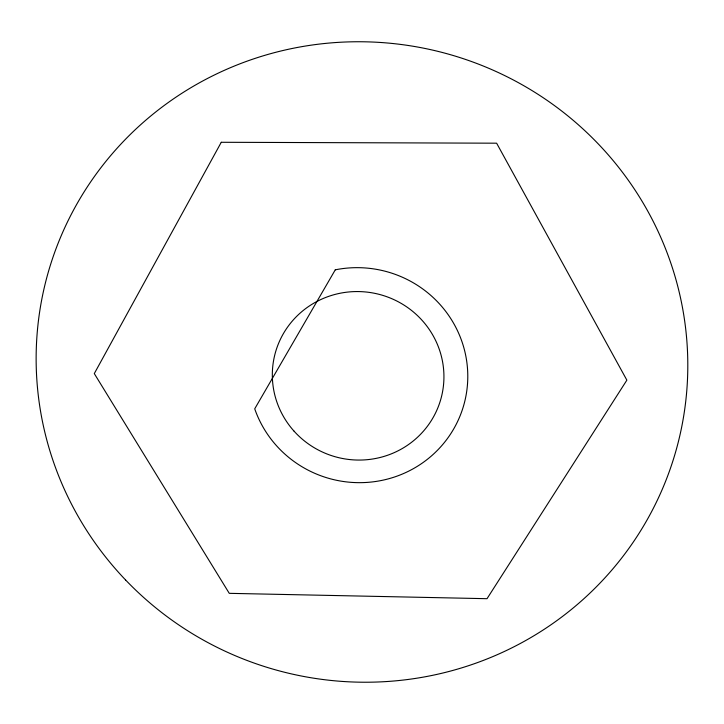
<?xml version="1.0" encoding="UTF-8"?>
<svg xmlns="http://www.w3.org/2000/svg" width="724" height="724" viewBox="0 0 724 724"><rect width="100%" height="100%" fill="white"/><g stroke="black" fill="none" stroke-linecap="round" stroke-linejoin="round"><path stroke-width="1.09" d="M221.263 142.284L94.292 373.593L229.264 593.336L487.026 598.694L626.866 380.154L496.619 143.189L221.263 142.284M335.275 269.826L254.721 408.825A109.641 107.342 15.5 0 0 389.639 478.501A109.641 107.342 15.5 0 0 464.356 349.592A109.641 107.342 15.5 0 0 335.275 269.826M125.596 579.978A326.298 319.773 15.5 0 0 674.379 456.156A326.298 319.773 15.5 0 0 285.926 49.829A326.298 319.773 15.5 0 0 125.596 579.978M293.817 430.889A85.93 84.12 15.5 0 0 439.477 403.485A85.93 84.12 15.5 0 0 341.094 293.057A85.93 84.12 15.5 0 0 293.817 430.889"/></g></svg>
